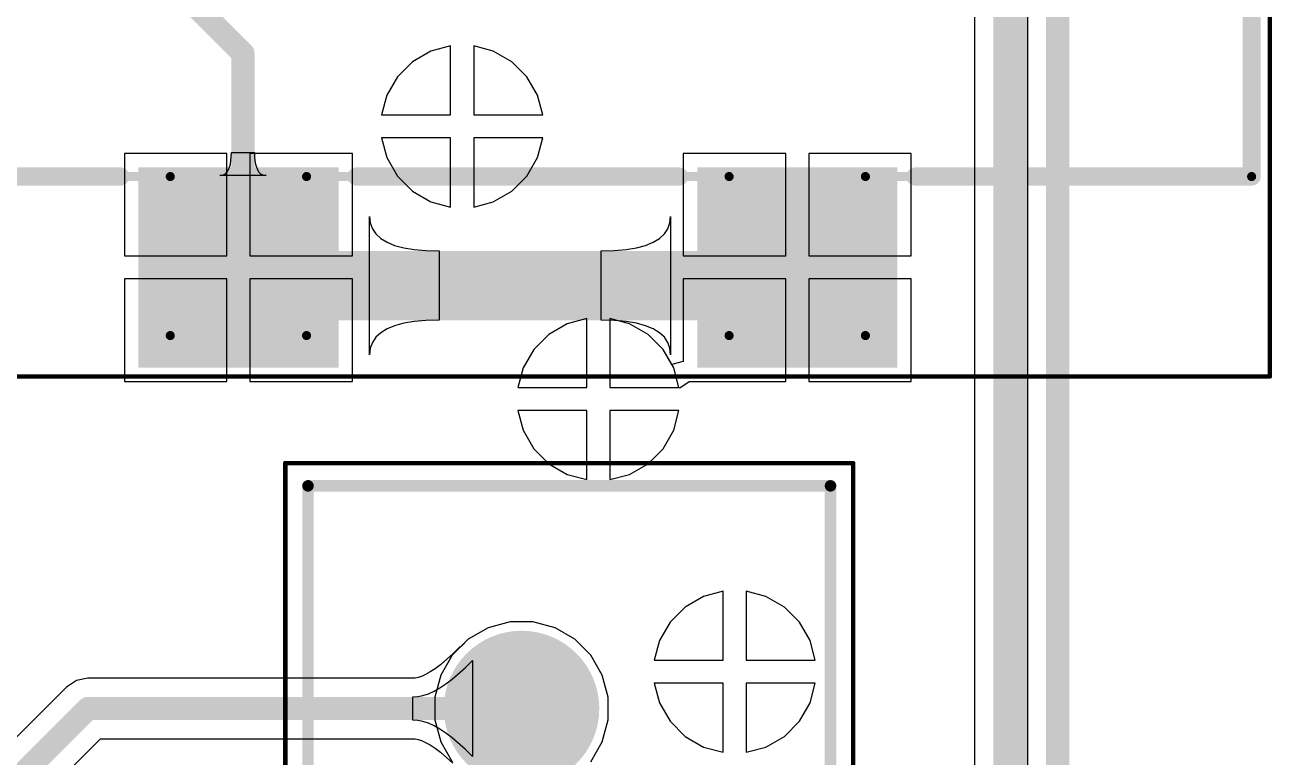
# Model space of a CAD drawing. Header units: inches. Extents: x 1.37 to 4.6, y 1.74 to 5.29.
# Drawn here: x 4.063 to 4.603, y 3.506 to 3.824 of the extents above; entities that cross this region are included whole.
import ezdxf

# ---------------------------------------------------------------- set-up
doc = ezdxf.new("R2010")
doc.units = ezdxf.units.IN
doc.header["$MEASUREMENT"] = 0
for name, color, linetype in [('BottomLayer', 5, 'Continuous'), ('BottomOverlay', 54, 'Continuous'), ('BottomPaste', 16, 'Continuous'), ('BottomSolder', 6, 'Continuous'), ('KeepOutLayer', 6, 'Continuous'), ('Mechanical12', 56, 'Continuous'), ('Mechanical13', 56, 'Continuous'), ('Mechanical15', 56, 'Continuous'), ('Mechanical16', 56, 'Continuous'), ('Mechanical5', 56, 'Continuous'), ('MultiLayer', 9, 'Continuous'), ('PadHoleLayer', 156, 'Continuous'), ('TopLayer', 1, 'Continuous'), ('TopOverlay', 2, 'Continuous'), ('TopSolder', 216, 'Continuous')]:
    doc.layers.add(name, color=color, linetype=linetype)

# ---------------------------------------------------------------- blocks, each defined once
blk = doc.blocks.new('DC050_B_130')
at = {"layer": 'BottomLayer'}
for points in [[(-0.07559, -0.17717), (-0.07559, -0.25591), (-0.15433, -0.25591), (-0.15433, -0.17717)], [(0.16654, -0.17717), (0.16654, -0.25591), (0.0878, -0.25591), (0.0878, -0.17717)]]:
    blk.add_hatch(color=5, dxfattribs=at).paths.add_polyline_path(points)
at = {"layer": 'BottomPaste'}
for points in [[(-0.07559, -0.17717), (-0.07559, -0.25591), (-0.15433, -0.25591), (-0.15433, -0.17717)], [(0.16654, -0.17717), (0.16654, -0.25591), (0.0878, -0.25591), (0.0878, -0.17717)]]:
    blk.add_hatch(color=16, dxfattribs=at).paths.add_polyline_path(points)
at = {"layer": 'BottomSolder'}
for points in [[(-0.07159, -0.17317), (-0.07159, -0.25991), (-0.15833, -0.25991), (-0.15833, -0.17317)], [(0.17054, -0.17317), (0.17054, -0.25991), (0.0838, -0.25991), (0.0838, -0.17317)]]:
    blk.add_hatch(color=6, dxfattribs=at).paths.add_polyline_path(points)
at = {"layer": 'BottomOverlay', "const_width": 0.00787}
for points in [[(0.32402, -0.17717), (0.32402, 0.17717)], [(-0.25472, -0.17717), (-0.16614, -0.17717)], [(-0.06378, -0.17717), (0.07598, -0.17717)], [(0.17835, -0.17717), (0.32402, -0.17717)]]:
    blk.add_lwpolyline(points, dxfattribs=at)
at = {"layer": 'BottomOverlay', "const_width": 0.00394}
for points in [[(-0.16811, -0.17717, 1), (-0.16417, -0.17717, 1)], [(-0.06575, -0.17717, 1), (-0.06181, -0.17717, 1)], [(0.07402, -0.17717, 1), (0.07795, -0.17717, 1)], [(0.17638, -0.17717, 1), (0.18031, -0.17717, 1)], [(0.32205, -0.17717, 1), (0.32598, -0.17717, 1)], [(0.32205, -0.17717, 1), (0.32598, -0.17717, 1)]]:
    blk.add_lwpolyline(points, format="xyb", close=True, dxfattribs=at)
at = {"layer": 'Mechanical12', "const_width": 0.00394}
for points in [[(0.32402, -0.17717), (0.32402, 0.17717)], [(-0.25472, -0.17717), (0.32402, -0.17717)], [(-0.14449, -0.24606), (-0.14449, -0.17717)], [(-0.08543, -0.24606), (-0.08543, -0.17717)], [(0.09764, -0.24606), (0.09764, -0.17717)], [(0.15669, -0.24606), (0.15669, -0.17717)], [(-0.14449, -0.24606), (-0.08543, -0.24606)], [(0.09764, -0.24606), (0.15669, -0.24606)]]:
    blk.add_lwpolyline(points, dxfattribs=at)
at = {"layer": 'Mechanical12', "const_width": 0.00197}
for points in [[(-0.14547, -0.17717, 1), (-0.1435, -0.17717, 1)], [(-0.08642, -0.17717, 1), (-0.08445, -0.17717, 1)], [(0.09665, -0.17717, 1), (0.09862, -0.17717, 1)], [(0.15571, -0.17717, 1), (0.15768, -0.17717, 1)], [(0.32303, -0.17717, 1), (0.325, -0.17717, 1)], [(0.32303, -0.17717, 1), (0.325, -0.17717, 1)], [(-0.14547, -0.24606, 1), (-0.1435, -0.24606, 1)], [(-0.14547, -0.24606, 1), (-0.1435, -0.24606, 1)], [(-0.08642, -0.24606, 1), (-0.08445, -0.24606, 1)], [(-0.08642, -0.24606, 1), (-0.08445, -0.24606, 1)], [(0.09665, -0.24606, 1), (0.09862, -0.24606, 1)], [(0.09665, -0.24606, 1), (0.09862, -0.24606, 1)], [(0.15571, -0.24606, 1), (0.15768, -0.24606, 1)], [(0.15571, -0.24606, 1), (0.15768, -0.24606, 1)]]:
    blk.add_lwpolyline(points, format="xyb", close=True, dxfattribs=at)
at = {"layer": 'Mechanical16', "const_width": 0.00197}
for points in [[(0.33189, -0.26378), (0.33189, 0.26378)], [(-0.2626, -0.26378), (0.33189, -0.26378)]]:
    blk.add_lwpolyline(points, dxfattribs=at)
at = {"layer": 'Mechanical16', "const_width": 0.000984}
blk.add_lwpolyline([(0.3314, -0.26378, 1), (0.33238, -0.26378, 1)], format="xyb", close=True, dxfattribs=at)
blk.add_lwpolyline([(0.3314, -0.26378, 1), (0.33238, -0.26378, 1)], format="xyb", close=True, dxfattribs=at)
at = {"layer": 'Mechanical5', "const_width": 0.00394}
for points in [[(0.32402, -0.17717), (0.32402, 0.17717)], [(-0.25472, -0.17717), (0.32402, -0.17717)], [(-0.14449, -0.24606), (-0.14449, -0.17717)], [(-0.08543, -0.24606), (-0.08543, -0.17717)], [(0.09764, -0.24606), (0.09764, -0.17717)], [(0.15669, -0.24606), (0.15669, -0.17717)], [(-0.14449, -0.24606), (-0.08543, -0.24606)], [(0.09764, -0.24606), (0.15669, -0.24606)]]:
    blk.add_lwpolyline(points, dxfattribs=at)
at = {"layer": 'Mechanical5', "const_width": 0.00197}
for points in [[(-0.14547, -0.17717, 1), (-0.1435, -0.17717, 1)], [(-0.08642, -0.17717, 1), (-0.08445, -0.17717, 1)], [(0.09665, -0.17717, 1), (0.09862, -0.17717, 1)], [(0.15571, -0.17717, 1), (0.15768, -0.17717, 1)], [(0.32303, -0.17717, 1), (0.325, -0.17717, 1)], [(0.32303, -0.17717, 1), (0.325, -0.17717, 1)], [(-0.14547, -0.24606, 1), (-0.1435, -0.24606, 1)], [(-0.14547, -0.24606, 1), (-0.1435, -0.24606, 1)], [(-0.08642, -0.24606, 1), (-0.08445, -0.24606, 1)], [(-0.08642, -0.24606, 1), (-0.08445, -0.24606, 1)], [(0.09665, -0.24606, 1), (0.09862, -0.24606, 1)], [(0.09665, -0.24606, 1), (0.09862, -0.24606, 1)], [(0.15571, -0.24606, 1), (0.15768, -0.24606, 1)], [(0.15571, -0.24606, 1), (0.15768, -0.24606, 1)]]:
    blk.add_lwpolyline(points, format="xyb", close=True, dxfattribs=at)
blk = doc.blocks.new('JST_B8B_XH_A_138')
at = {"layer": 'BottomLayer'}
h = blk.add_hatch(color=5, dxfattribs=at)
edge = h.paths.add_edge_path()
edge.add_arc((-0.34449, -0.02067), 0.02968, 0, 360)
at = {"layer": 'BottomSolder'}
h = blk.add_hatch(color=6, dxfattribs=at)
edge = h.paths.add_edge_path()
edge.add_arc((-0.34449, -0.02067), 0.03368, 0, 360)
at = {"layer": 'MultiLayer'}
h = blk.add_hatch(color=9, dxfattribs=at)
edge = h.paths.add_edge_path()
edge.add_arc((-0.34449, -0.02067), 0.02968, 0, 360)
at = {"layer": 'PadHoleLayer'}
h = blk.add_hatch(color=156, dxfattribs=at)
edge = h.paths.add_edge_path()
edge.add_arc((-0.34449, -0.02067), 0.01969, 0, 360)
at = {"layer": 'TopLayer'}
h = blk.add_hatch(color=1, dxfattribs=at)
edge = h.paths.add_edge_path()
edge.add_arc((-0.34449, -0.02067), 0.02968, 0, 360)
at = {"layer": 'TopSolder'}
h = blk.add_hatch(color=216, dxfattribs=at)
edge = h.paths.add_edge_path()
edge.add_arc((-0.34449, -0.02067), 0.03368, 0, 360)
at = {"layer": 'Mechanical13', "const_width": 0.005}
for points in [[(0.44094, 0.11319), (-0.44094, 0.11319)], [(-0.44094, -0.11319), (-0.44094, 0.11319)], [(0.44094, -0.11319), (-0.44094, -0.11319)]]:
    blk.add_lwpolyline(points, dxfattribs=at)
at = {"layer": 'Mechanical13', "const_width": 0.0025}
for points in [[(-0.44219, 0.11319, 1), (-0.43969, 0.11319, 1)], [(-0.44219, 0.11319, 1), (-0.43969, 0.11319, 1)], [(-0.44219, -0.11319, 1), (-0.43969, -0.11319, 1)], [(-0.44219, -0.11319, 1), (-0.43969, -0.11319, 1)]]:
    blk.add_lwpolyline(points, format="xyb", close=True, dxfattribs=at)
at = {"layer": 'Mechanical15', "const_width": 0.00197}
for points in [[(0.45079, 0.12303), (-0.45079, 0.12303)], [(-0.45079, -0.12303), (-0.45079, 0.12303)], [(0.45079, -0.12303), (-0.45079, -0.12303)]]:
    blk.add_lwpolyline(points, dxfattribs=at)
at = {"layer": 'Mechanical15', "const_width": 0.000984}
for points in [[(-0.45128, 0.12303, 1), (-0.4503, 0.12303, 1)], [(-0.45128, 0.12303, 1), (-0.4503, 0.12303, 1)], [(-0.45128, -0.12303, 1), (-0.4503, -0.12303, 1)], [(-0.45128, -0.12303, 1), (-0.4503, -0.12303, 1)]]:
    blk.add_lwpolyline(points, format="xyb", close=True, dxfattribs=at)
at = {"layer": 'TopOverlay', "const_width": 0.005}
for points in [[(0.44094, 0.11319), (-0.44094, 0.11319)], [(-0.44094, -0.11319), (-0.44094, 0.11319)], [(0.44094, -0.11319), (-0.44094, -0.11319)]]:
    blk.add_lwpolyline(points, dxfattribs=at)
at = {"layer": 'TopOverlay', "const_width": 0.0025}
for points in [[(-0.44219, 0.11319, 1), (-0.43969, 0.11319, 1)], [(-0.44219, 0.11319, 1), (-0.43969, 0.11319, 1)], [(-0.44219, -0.11319, 1), (-0.43969, -0.11319, 1)], [(-0.44219, -0.11319, 1), (-0.43969, -0.11319, 1)]]:
    blk.add_lwpolyline(points, format="xyb", close=True, dxfattribs=at)

msp = doc.modelspace()

# ---------------------------------------------------------------- linework, layer by layer
at = {"layer": 'BottomLayer'}
for p, q in [((4.49687, 4.07678), (4.49687, 1.75813)), ((4.23846, 3.81214), (4.23048, 3.80753)), ((4.24697, 3.81442), (4.23846, 3.81214)), ((4.24697, 3.78453), (4.24697, 3.81442)), ((4.26548, 3.81214), (4.25697, 3.81442)), ((4.25697, 3.81442), (4.25697, 3.78453)), ((4.27346, 3.80753), (4.26548, 3.81214)), ((4.23048, 3.80753), (4.22396, 3.80102)), ((4.27997, 3.80102), (4.27346, 3.80753)), ((4.22396, 3.80102), (4.21935, 3.79304)), ((4.28458, 3.79304), (4.27997, 3.80102)), ((4.21935, 3.79304), (4.21707, 3.78453)), ((4.28686, 3.78453), (4.28458, 3.79304)), ((4.21707, 3.78453), (4.24697, 3.78453)), ((4.25697, 3.78453), (4.28686, 3.78453)), ((4.24697, 3.77453), (4.21707, 3.77453)), ((4.21707, 3.77453), (4.21935, 3.76602)), ((4.24697, 3.74463), (4.24697, 3.77453)), ((4.28686, 3.77453), (4.25697, 3.77453)), ((4.25697, 3.77453), (4.25697, 3.74463)), ((4.28458, 3.76602), (4.28686, 3.77453)), ((4.15004, 3.76783), (4.10567, 3.76783)), ((4.10567, 3.76783), (4.10567, 3.72346)), ((4.15004, 3.72346), (4.15004, 3.76783)), ((4.15181, 3.76471), (4.15196, 3.76641)), ((4.15196, 3.76641), (4.15201, 3.76831)), ((4.15201, 3.76831), (4.16201, 3.76831)), ((4.20441, 3.76783), (4.16004, 3.76783)), ((4.16004, 3.76783), (4.16004, 3.72346)), ((4.16201, 3.76831), (4.16206, 3.76641)), ((4.16206, 3.76641), (4.16221, 3.76471)), ((4.20441, 3.72346), (4.20441, 3.76783)), ((4.39217, 3.76783), (4.3478, 3.76783)), ((4.3478, 3.76783), (4.3478, 3.72346)), ((4.39217, 3.72346), (4.39217, 3.76783)), ((4.44654, 3.76783), (4.40217, 3.76783)), ((4.40217, 3.76783), (4.40217, 3.72346)), ((4.44654, 3.72346), (4.44654, 3.76783)), ((4.15021, 3.75991), (4.15076, 3.76081)), ((4.15076, 3.76081), (4.15121, 3.76191)), ((4.15121, 3.76191), (4.15156, 3.76321)), ((4.15156, 3.76321), (4.15181, 3.76471)), ((4.16221, 3.76471), (4.16246, 3.76321)), ((4.16246, 3.76321), (4.16281, 3.76191)), ((4.16281, 3.76191), (4.16326, 3.76081)), ((4.16326, 3.76081), (4.16381, 3.75991)), ((4.21935, 3.76602), (4.22396, 3.75804)), ((4.27997, 3.75804), (4.28458, 3.76602)), ((4.14701, 3.75831), (4.14796, 3.75841)), ((4.16701, 3.75831), (4.14701, 3.75831)), ((4.14796, 3.75841), (4.14881, 3.75871)), ((4.14881, 3.75871), (4.14956, 3.75921)), ((4.14956, 3.75921), (4.15021, 3.75991)), ((4.16381, 3.75991), (4.16446, 3.75921)), ((4.16446, 3.75921), (4.16521, 3.75871)), ((4.16521, 3.75871), (4.16606, 3.75841)), ((4.16606, 3.75841), (4.16701, 3.75831)), ((4.22396, 3.75804), (4.23048, 3.75152)), ((4.27346, 3.75152), (4.27997, 3.75804)), ((4.23048, 3.75152), (4.23846, 3.74691)), ((4.26548, 3.74691), (4.27346, 3.75152)), ((4.23846, 3.74691), (4.24697, 3.74463)), ((4.25697, 3.74463), (4.26548, 3.74691)), ((4.21189, 3.68059), (4.21189, 3.74059)), ((4.21189, 3.74059), (4.21219, 3.73774)), ((4.34199, 3.73774), (4.34229, 3.74059)), ((4.34229, 3.74059), (4.34229, 3.68059)), ((4.21219, 3.73774), (4.21309, 3.73519)), ((4.21309, 3.73519), (4.2146, 3.73294)), ((4.33958, 3.73294), (4.34108, 3.73519)), ((4.34108, 3.73519), (4.34199, 3.73774)), ((4.2146, 3.73294), (4.21671, 3.73099)), ((4.21671, 3.73099), (4.21942, 3.72934)), ((4.21942, 3.72934), (4.22273, 3.72799)), ((4.33144, 3.72799), (4.33476, 3.72934)), ((4.33476, 3.72934), (4.33747, 3.73099)), ((4.33747, 3.73099), (4.33958, 3.73294)), ((4.10567, 3.72346), (4.15004, 3.72346)), ((4.16004, 3.72346), (4.20441, 3.72346)), ((4.22273, 3.72799), (4.22664, 3.72694)), ((4.22664, 3.72694), (4.23116, 3.72619)), ((4.23116, 3.72619), (4.23628, 3.72574)), ((4.23628, 3.72574), (4.24201, 3.72559)), ((4.24201, 3.72559), (4.24201, 3.69559)), ((4.31217, 3.72559), (4.31789, 3.72574)), ((4.31217, 3.69559), (4.31217, 3.72559)), ((4.31789, 3.72574), (4.32301, 3.72619)), ((4.32301, 3.72619), (4.32753, 3.72694)), ((4.32753, 3.72694), (4.33144, 3.72799)), ((4.3478, 3.72346), (4.39217, 3.72346)), ((4.40217, 3.72346), (4.44654, 3.72346)), ((4.15004, 3.71346), (4.10567, 3.71346)), ((4.10567, 3.71346), (4.10567, 3.66909)), ((4.15004, 3.66909), (4.15004, 3.71346)), ((4.20441, 3.71346), (4.16004, 3.71346)), ((4.16004, 3.71346), (4.16004, 3.66909)), ((4.20441, 3.66909), (4.20441, 3.71346)), ((4.39217, 3.71346), (4.3478, 3.71346)), ((4.3478, 3.71346), (4.3478, 3.67772)), ((4.39217, 3.66909), (4.39217, 3.71346)), ((4.44654, 3.71346), (4.40217, 3.71346)), ((4.40217, 3.71346), (4.40217, 3.66909)), ((4.44654, 3.66909), (4.44654, 3.71346)), ((4.30602, 3.69631), (4.29751, 3.69403)), ((4.30602, 3.66642), (4.30602, 3.69631)), ((4.32453, 3.69403), (4.31602, 3.69631)), ((4.31602, 3.69631), (4.31602, 3.66642)), ((4.21942, 3.69184), (4.21671, 3.69019)), ((4.22273, 3.69319), (4.21942, 3.69184)), ((4.22664, 3.69424), (4.22273, 3.69319)), ((4.23116, 3.69499), (4.22664, 3.69424)), ((4.23628, 3.69544), (4.23116, 3.69499)), ((4.24201, 3.69559), (4.23628, 3.69544)), ((4.29751, 3.69403), (4.28953, 3.68942)), ((4.31789, 3.69544), (4.31217, 3.69559)), ((4.32301, 3.69499), (4.31789, 3.69544)), ((4.32753, 3.69424), (4.32301, 3.69499)), ((4.33251, 3.68942), (4.32453, 3.69403)), ((4.33144, 3.69319), (4.32753, 3.69424)), ((4.33476, 3.69184), (4.33144, 3.69319)), ((4.33747, 3.69019), (4.33476, 3.69184)), ((4.21309, 3.68599), (4.21219, 3.68344)), ((4.2146, 3.68824), (4.21309, 3.68599)), ((4.21671, 3.69019), (4.2146, 3.68824)), ((4.28953, 3.68942), (4.28302, 3.68291)), ((4.33903, 3.68291), (4.33251, 3.68942)), ((4.33958, 3.68824), (4.33747, 3.69019)), ((4.34108, 3.68599), (4.33958, 3.68824)), ((4.34199, 3.68344), (4.34108, 3.68599)), ((4.21219, 3.68344), (4.21189, 3.68059)), ((4.28302, 3.68291), (4.27841, 3.67493)), ((4.3428, 3.67638), (4.33903, 3.68291)), ((4.34229, 3.68059), (4.34199, 3.68344)), ((4.27841, 3.67493), (4.27613, 3.66642)), ((4.3478, 3.67772), (4.3428, 3.67638)), ((4.10567, 3.66909), (4.15004, 3.66909)), ((4.16004, 3.66909), (4.20441, 3.66909)), ((4.34673, 3.66652), (4.35038, 3.66909)), ((4.35038, 3.66909), (4.39217, 3.66909)), ((4.40217, 3.66909), (4.44654, 3.66909)), ((4.27613, 3.66642), (4.30602, 3.66642)), ((4.31602, 3.66642), (4.34668, 3.66642)), ((4.34668, 3.66642), (4.34673, 3.66652)), ((4.30602, 3.65642), (4.27613, 3.65642)), ((4.27613, 3.65642), (4.27841, 3.64791)), ((4.30602, 3.62652), (4.30602, 3.65642)), ((4.34592, 3.65642), (4.31602, 3.65642)), ((4.31602, 3.65642), (4.31602, 3.62652)), ((4.34364, 3.64791), (4.34592, 3.65642)), ((4.27841, 3.64791), (4.28302, 3.63993)), ((4.33903, 3.63993), (4.34364, 3.64791)), ((4.28302, 3.63993), (4.28953, 3.63341)), ((4.33251, 3.63341), (4.33903, 3.63993)), ((4.28953, 3.63341), (4.29751, 3.6288)), ((4.32453, 3.6288), (4.33251, 3.63341)), ((4.29751, 3.6288), (4.30602, 3.62652)), ((4.31602, 3.62652), (4.32453, 3.6288)), ((4.36508, 3.5782), (4.35657, 3.57592)), ((4.36508, 3.54831), (4.36508, 3.5782)), ((4.38359, 3.57592), (4.37508, 3.5782)), ((4.37508, 3.5782), (4.37508, 3.54831)), ((4.35657, 3.57592), (4.34859, 3.57131)), ((4.39157, 3.57131), (4.38359, 3.57592)), ((4.34859, 3.57131), (4.34207, 3.5648)), ((4.39808, 3.5648), (4.39157, 3.57131)), ((4.26322, 3.56238), (4.25465, 3.55743)), ((4.27277, 3.56494), (4.26322, 3.56238)), ((4.28266, 3.56494), (4.27277, 3.56494)), ((4.29221, 3.56238), (4.28266, 3.56494)), ((4.30078, 3.55743), (4.29221, 3.56238)), ((4.34207, 3.5648), (4.33746, 3.55682)), ((4.40269, 3.55682), (4.39808, 3.5648)), ((4.25465, 3.55743), (4.24766, 3.55044)), ((4.30777, 3.55044), (4.30078, 3.55743)), ((4.33746, 3.55682), (4.33518, 3.54831)), ((4.40497, 3.54831), (4.40269, 3.55682)), ((4.24766, 3.55044), (4.24272, 3.54187)), ((4.31271, 3.54187), (4.30777, 3.55044)), ((4.33518, 3.54831), (4.36508, 3.54831)), ((4.37508, 3.54831), (4.40497, 3.54831)), ((4.24272, 3.54187), (4.24016, 3.53232)), ((4.31527, 3.53232), (4.31271, 3.54187)), ((4.36508, 3.53831), (4.33518, 3.53831)), ((4.33518, 3.53831), (4.33746, 3.5298)), ((4.36508, 3.50841), (4.36508, 3.53831)), ((4.40497, 3.53831), (4.37508, 3.53831)), ((4.37508, 3.53831), (4.37508, 3.50841)), ((4.40269, 3.5298), (4.40497, 3.53831)), ((4.24016, 3.53232), (4.24016, 3.52243)), ((4.31527, 3.52243), (4.31527, 3.53232)), ((4.33746, 3.5298), (4.34207, 3.52182)), ((4.39808, 3.52182), (4.40269, 3.5298)), ((4.24016, 3.52243), (4.24272, 3.51288)), ((4.31271, 3.51288), (4.31527, 3.52243)), ((4.34207, 3.52182), (4.34859, 3.5153)), ((4.39157, 3.5153), (4.39808, 3.52182)), ((4.24272, 3.51288), (4.24766, 3.50432)), ((4.30777, 3.50432), (4.31271, 3.51288)), ((4.34859, 3.5153), (4.35657, 3.51069)), ((4.38359, 3.51069), (4.39157, 3.5153)), ((4.35657, 3.51069), (4.36508, 3.50841)), ((4.37508, 3.50841), (4.38359, 3.51069))]:
    msp.add_line(p, q, dxfattribs=at)
for points, const_width in [([(3.87821, 4.09), (4.15701, 3.8112)], 0.01), ([(4.15701, 3.71118), (4.15701, 3.8112)], 0.01), ([(4.15701, 3.71059), (4.39717, 3.71059)], 0.03), ([(4.15701, 3.71059), (4.15701, 3.71118)], 0.01)]:
    msp.add_lwpolyline(points, dxfattribs=dict(at, const_width=const_width))
for points, const_width in [([(4.15451, 3.8112, 1), (4.15951, 3.8112, 1)], 0.005), ([(4.15451, 3.8112, 1), (4.15951, 3.8112, 1)], 0.005), ([(4.14951, 3.71059, 1), (4.16451, 3.71059, 1)], 0.015), ([(4.38967, 3.71059, 1), (4.40467, 3.71059, 1)], 0.015), ([(4.15451, 3.71118, 1), (4.15951, 3.71118, 1)], 0.005), ([(4.15451, 3.71118, 1), (4.15951, 3.71118, 1)], 0.005), ([(4.15451, 3.71059, 1), (4.15951, 3.71059, 1)], 0.005)]:
    msp.add_lwpolyline(points, format="xyb", close=True, dxfattribs=dict(at, const_width=const_width))
at = {"layer": 'KeepOutLayer', "const_width": 0.01}
msp.add_lwpolyline([(4.51, 1.745), (4.51, 5.045)], dxfattribs=at)
at = {"layer": 'TopLayer'}
for p, q in [((4.47395, 4.28829), (4.47395, 2.85612)), ((4.23846, 3.81214), (4.23048, 3.80753)), ((4.24697, 3.81442), (4.23846, 3.81214)), ((4.24697, 3.78453), (4.24697, 3.81442)), ((4.26548, 3.81214), (4.25697, 3.81442)), ((4.25697, 3.81442), (4.25697, 3.78453)), ((4.27346, 3.80753), (4.26548, 3.81214)), ((4.23048, 3.80753), (4.22396, 3.80102)), ((4.27997, 3.80102), (4.27346, 3.80753)), ((4.22396, 3.80102), (4.21935, 3.79304)), ((4.28458, 3.79304), (4.27997, 3.80102)), ((4.21935, 3.79304), (4.21707, 3.78453)), ((4.28686, 3.78453), (4.28458, 3.79304)), ((4.21707, 3.78453), (4.24697, 3.78453)), ((4.25697, 3.78453), (4.28686, 3.78453)), ((4.24697, 3.77453), (4.21707, 3.77453)), ((4.21707, 3.77453), (4.21935, 3.76602)), ((4.24697, 3.74463), (4.24697, 3.77453)), ((4.28686, 3.77453), (4.25697, 3.77453)), ((4.25697, 3.77453), (4.25697, 3.74463)), ((4.28458, 3.76602), (4.28686, 3.77453)), ((4.21935, 3.76602), (4.22396, 3.75804)), ((4.27997, 3.75804), (4.28458, 3.76602)), ((4.22396, 3.75804), (4.23048, 3.75152)), ((4.27346, 3.75152), (4.27997, 3.75804)), ((4.23048, 3.75152), (4.23846, 3.74691)), ((4.26548, 3.74691), (4.27346, 3.75152)), ((4.23846, 3.74691), (4.24697, 3.74463)), ((4.25697, 3.74463), (4.26548, 3.74691)), ((4.30602, 3.69631), (4.29751, 3.69403)), ((4.30602, 3.66642), (4.30602, 3.69631)), ((4.32453, 3.69403), (4.31602, 3.69631)), ((4.31602, 3.69631), (4.31602, 3.66642)), ((4.29751, 3.69403), (4.28953, 3.68942)), ((4.33251, 3.68942), (4.32453, 3.69403)), ((4.28953, 3.68942), (4.28302, 3.68291)), ((4.33903, 3.68291), (4.33251, 3.68942)), ((4.28302, 3.68291), (4.27841, 3.67493)), ((4.34364, 3.67493), (4.33903, 3.68291)), ((4.27841, 3.67493), (4.27613, 3.66642)), ((4.34592, 3.66642), (4.34364, 3.67493)), ((4.27613, 3.66642), (4.30602, 3.66642)), ((4.31602, 3.66642), (4.34592, 3.66642)), ((4.30602, 3.65642), (4.27613, 3.65642)), ((4.27613, 3.65642), (4.27841, 3.64791)), ((4.30602, 3.62652), (4.30602, 3.65642)), ((4.34592, 3.65642), (4.31602, 3.65642)), ((4.31602, 3.65642), (4.31602, 3.62652)), ((4.34364, 3.64791), (4.34592, 3.65642)), ((4.27841, 3.64791), (4.28302, 3.63993)), ((4.33903, 3.63993), (4.34364, 3.64791)), ((4.28302, 3.63993), (4.28953, 3.63341)), ((4.33251, 3.63341), (4.33903, 3.63993)), ((4.28953, 3.63341), (4.29751, 3.6288)), ((4.32453, 3.6288), (4.33251, 3.63341)), ((4.29751, 3.6288), (4.30602, 3.62652)), ((4.31602, 3.62652), (4.32453, 3.6288)), ((4.36508, 3.5782), (4.35657, 3.57592)), ((4.36508, 3.54831), (4.36508, 3.5782)), ((4.38359, 3.57592), (4.37508, 3.5782)), ((4.37508, 3.5782), (4.37508, 3.54831)), ((4.35657, 3.57592), (4.34859, 3.57131)), ((4.39157, 3.57131), (4.38359, 3.57592)), ((4.34859, 3.57131), (4.34207, 3.5648)), ((4.39808, 3.5648), (4.39157, 3.57131)), ((4.26322, 3.56238), (4.25465, 3.55743)), ((4.27277, 3.56494), (4.26322, 3.56238)), ((4.28266, 3.56494), (4.27277, 3.56494)), ((4.29221, 3.56238), (4.28266, 3.56494)), ((4.30078, 3.55743), (4.29221, 3.56238)), ((4.34207, 3.5648), (4.33746, 3.55682)), ((4.40269, 3.55682), (4.39808, 3.5648)), ((4.25465, 3.55743), (4.25151, 3.55429)), ((4.30777, 3.55044), (4.30078, 3.55743)), ((4.33746, 3.55682), (4.33518, 3.54831)), ((4.40497, 3.54831), (4.40269, 3.55682)), ((4.24801, 3.55105), (4.24264, 3.54635)), ((4.25088, 3.55388), (4.24801, 3.55105)), ((4.25151, 3.55429), (4.25088, 3.55388)), ((4.31271, 3.54187), (4.30777, 3.55044)), ((4.24034, 3.54463), (4.23814, 3.54319)), ((4.24264, 3.54635), (4.24034, 3.54463)), ((4.24769, 3.54011), (4.25347, 3.54516)), ((4.25347, 3.54516), (4.25652, 3.54816)), ((4.25652, 3.54816), (4.25652, 3.5066)), ((4.33518, 3.54831), (4.36508, 3.54831)), ((4.37508, 3.54831), (4.40497, 3.54831)), ((4.08484, 3.5395), (4.08058, 3.53666)), ((4.08986, 3.5405), (4.08484, 3.5395)), ((4.23165, 3.5405), (4.08986, 3.5405)), ((4.23288, 3.54076), (4.23165, 3.5405)), ((4.23439, 3.54127), (4.23288, 3.54076)), ((4.23615, 3.54207), (4.23439, 3.54127)), ((4.23814, 3.54319), (4.23615, 3.54207)), ((4.24495, 3.53806), (4.24769, 3.54011)), ((4.31527, 3.53232), (4.31271, 3.54187)), ((4.08058, 3.53666), (3.96728, 3.42336)), ((4.23501, 3.53301), (4.23734, 3.5338)), ((4.23734, 3.5338), (4.23978, 3.5349)), ((4.23978, 3.5349), (4.24231, 3.53632)), ((4.24231, 3.53632), (4.24495, 3.53806)), ((4.36508, 3.53831), (4.33518, 3.53831)), ((4.33518, 3.53831), (4.33746, 3.5298)), ((4.36508, 3.50841), (4.36508, 3.53831)), ((4.40497, 3.53831), (4.37508, 3.53831)), ((4.37508, 3.53831), (4.37508, 3.50841)), ((4.40269, 3.5298), (4.40497, 3.53831)), ((4.23064, 3.53238), (4.23278, 3.53253)), ((4.23064, 3.52238), (4.23064, 3.53238)), ((4.23278, 3.53253), (4.23501, 3.53301)), ((4.31527, 3.52243), (4.31527, 3.53232)), ((4.33746, 3.5298), (4.34207, 3.52182)), ((4.39808, 3.52182), (4.40269, 3.5298)), ((4.23278, 3.52222), (4.23064, 3.52238)), ((4.23501, 3.52175), (4.23278, 3.52222)), ((4.23734, 3.52096), (4.23501, 3.52175)), ((4.23978, 3.51985), (4.23734, 3.52096)), ((4.24231, 3.51843), (4.23978, 3.51985)), ((4.24495, 3.5167), (4.24231, 3.51843)), ((4.31271, 3.51288), (4.31527, 3.52243)), ((4.34207, 3.52182), (4.34859, 3.5153)), ((4.39157, 3.5153), (4.39808, 3.52182)), ((3.9844, 3.40336), (4.0953, 3.51425)), ((4.0953, 3.51425), (4.23165, 3.51425)), ((4.23165, 3.51425), (4.23288, 3.51399)), ((4.23288, 3.51399), (4.23439, 3.51348)), ((4.23439, 3.51348), (4.23615, 3.51268)), ((4.23615, 3.51268), (4.23814, 3.51157)), ((4.24769, 3.51465), (4.24495, 3.5167)), ((4.25347, 3.5096), (4.24769, 3.51465)), ((4.30777, 3.50432), (4.31271, 3.51288)), ((4.34859, 3.5153), (4.35657, 3.51069)), ((4.38359, 3.51069), (4.39157, 3.5153)), ((4.23814, 3.51157), (4.24033, 3.51012)), ((4.24033, 3.51012), (4.24264, 3.5084)), ((4.24264, 3.5084), (4.24801, 3.50371)), ((4.25652, 3.5066), (4.25347, 3.5096)), ((4.35657, 3.51069), (4.36508, 3.50841)), ((4.37508, 3.50841), (4.38359, 3.51069))]:
    msp.add_line(p, q, dxfattribs=at)
for points, const_width in [([(4.48963, 2.84963), (4.48963, 4.30866)], 0.015), ([(3.97272, 3.41023), (4.08986, 3.52738)], 0.01), ([(4.08986, 3.52738), (4.27772, 3.52738)], 0.01)]:
    msp.add_lwpolyline(points, dxfattribs=dict(at, const_width=const_width))
at = {"layer": 'TopLayer', "const_width": 0.005}
for points in [[(4.08736, 3.52738, 1), (4.09236, 3.52738, 1)], [(4.08736, 3.52738, 1), (4.09236, 3.52738, 1)], [(4.27522, 3.52738, 1), (4.28022, 3.52738, 1)]]:
    msp.add_lwpolyline(points, format="xyb", close=True, dxfattribs=at)

# ---------------------------------------------------------------- block references
msp.add_blockref('DC050_B_130', (4.27, 3.935))
at = {"rotation": 270}
msp.add_blockref('JST_B8B_XH_A_138', (4.29838, 3.18289), dxfattribs=at)

doc.saveas('drawing.dxf')
